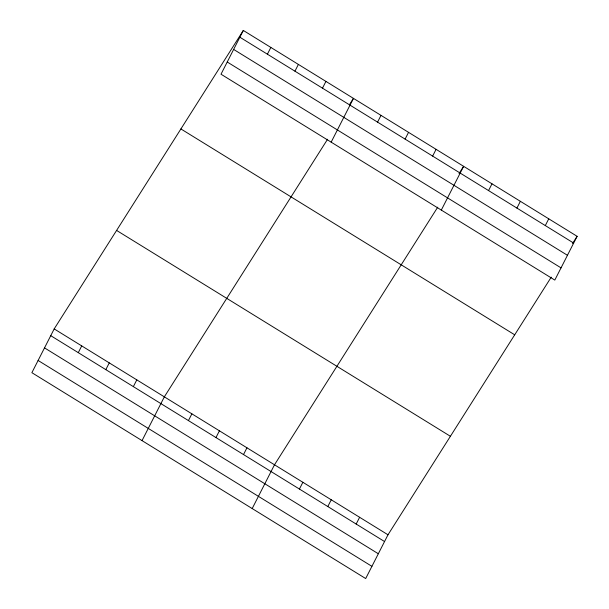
<?xml version="1.0" encoding="UTF-8"?>
<svg xmlns="http://www.w3.org/2000/svg" width="609" height="609" viewBox="0 0 609 609"><rect width="100%" height="100%" fill="white"/><g stroke="black" fill="none" stroke-linecap="round" stroke-linejoin="round"><path stroke-width="0.91" d="M243.311 30.45L221.006 74.214L554.814 280.087L577.119 236.315L243.311 30.45L54.186 328.913L31.881 372.685L365.689 578.55L387.994 534.786L551.236 277.156M78.279 352.657L81.72 345.897M105.821 369.64L109.262 362.88M267.404 54.193L270.845 47.433M133.356 386.624L136.804 379.864M294.946 71.177L298.387 64.417M142.042 440.619L164.339 396.847L327.589 139.225M322.481 88.16L325.929 81.4M188.432 420.591L191.881 413.838M331.167 142.156L353.464 98.384L349.406 104.794M215.974 437.574L219.415 430.822M377.565 122.127L381.006 115.367M243.516 454.565L246.957 447.805M405.099 139.111L408.548 132.359M252.195 508.553L274.499 464.789L437.742 207.159M432.641 156.094L436.082 149.342M441.319 210.09L463.624 166.326L459.057 173.527M299.43 489.042L302.871 482.282M488.555 190.579L491.996 183.819M327.802 506.543L331.243 499.783M516.927 208.08L520.368 201.32M356.174 524.044L359.614 517.285M545.299 225.581L548.747 218.821M572.551 243.524L577.119 236.315M239.862 37.21L573.67 243.075M233.643 49.42L567.451 255.293M227.233 62.004L561.041 267.876M180.896 128.941L514.704 334.813M116.593 230.423L450.401 436.288M54.186 328.913L387.994 534.786M50.737 335.673L384.545 541.538M44.518 347.884L378.326 553.756M38.108 360.467L371.916 566.34"/></g></svg>
